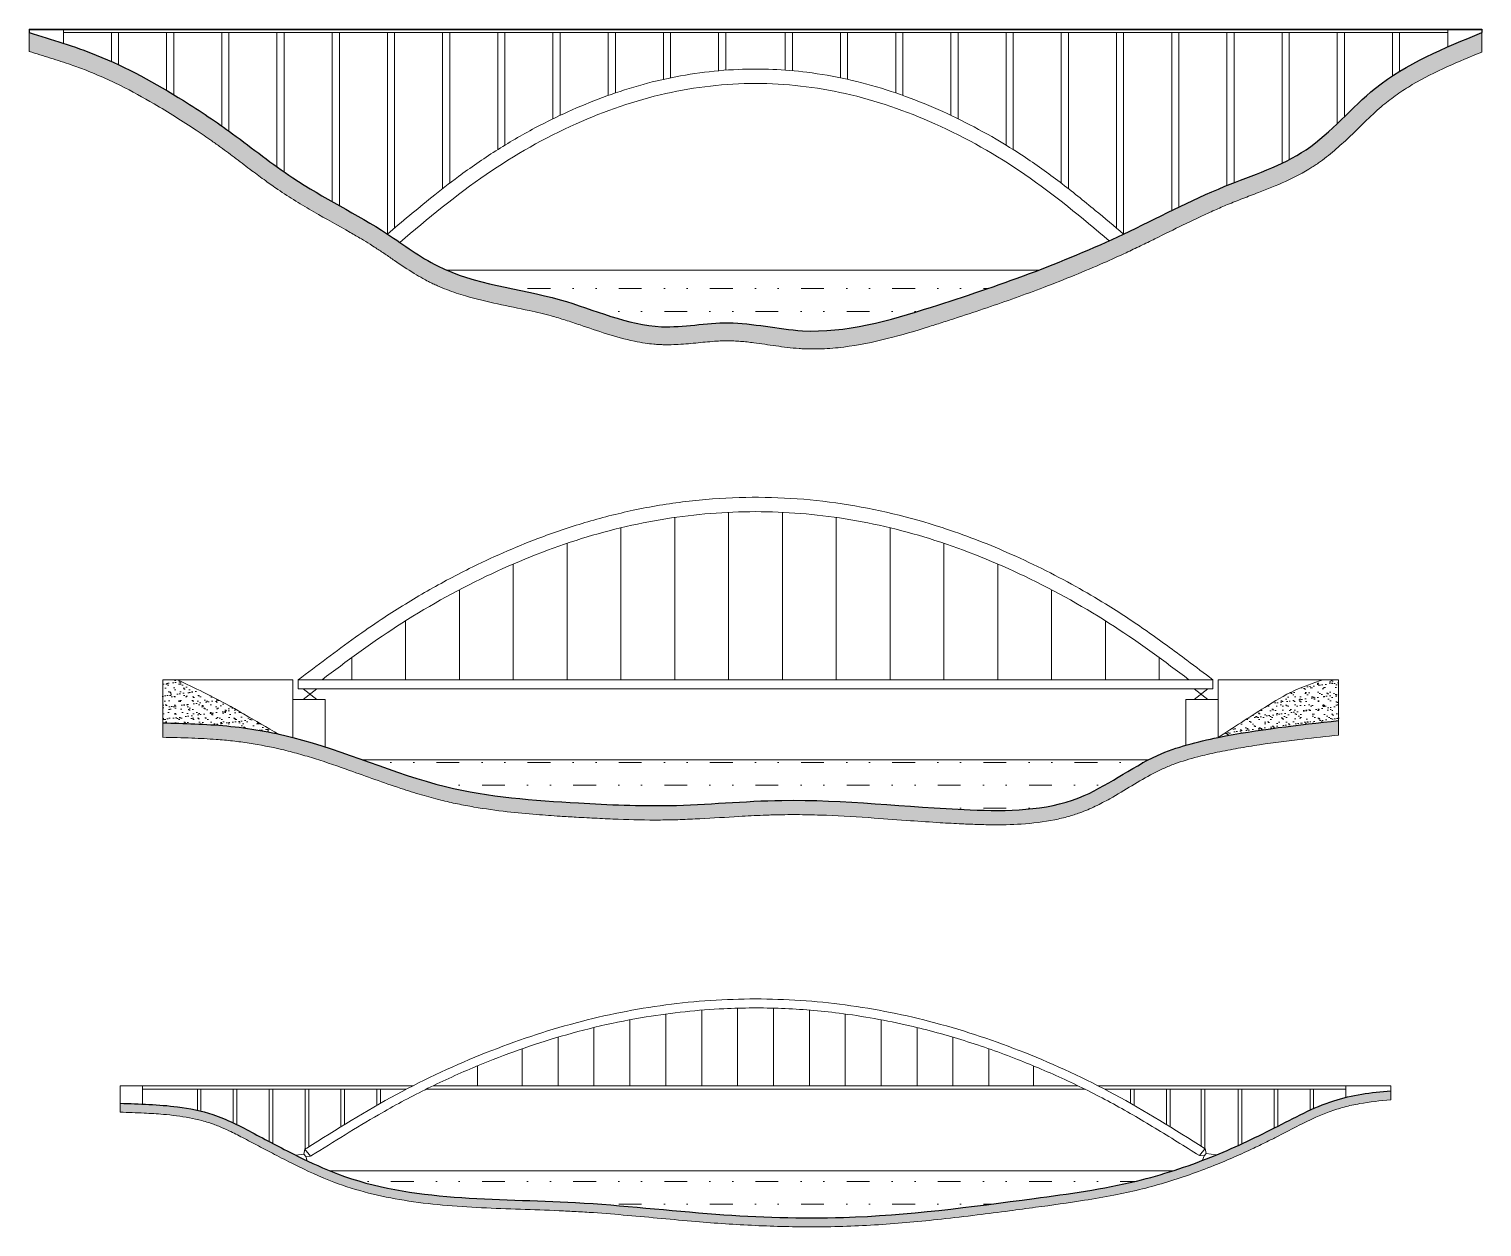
# Model space of a CAD drawing. Header units: millimetres. Extents: x 2639 to 6478, y 2330 to 4029.
# Drawn here: x 5669 to 6478, y 3362 to 4029 of the extents above; entities that cross this region are included whole.
import ezdxf

# ---------------------------------------------------------------- set-up
doc = ezdxf.new("R2010")
doc.units = ezdxf.units.MM
for name, color, linetype, lineweight in [('cienka', 70, 'Continuous', 9), ('gruba', 10, 'Continuous', 25), ('srednia', 210, 'Continuous', 15)]:
    doc.layers.add(name, color=color, linetype=linetype, lineweight=lineweight)
doc.layers.add('kreskowanie', color=50, linetype='Continuous', lineweight=5, transparency=0.5)
doc.layers.add('pomocnicze', color=140, linetype='Continuous', lineweight=5, plot=False)
pattern_1 = [(37.5, (6073.348, 3760.0256), (-0.160003, 4.894132), [0, -3.8608, 0, -4.318, 0, -4.1275]), (7.5, (6073.348, 3760.0256), (4.49523, 7.16825), [0, -2.0828, 0, -3.4798, 0, -1.3335]), (327.5, (6070.2237, 3760.0256), (7.909924, 0.01437), [0, -1.27, 0, -4.572, 0, -5.969]), (317.5, (6070.224, 3760.0256), (7.63556, 2.22929), [0, -0.635, 0, -2.9972, 0, -3.429])]

msp = doc.modelspace()

# ---------------------------------------------------------------- hatches: boundary and pattern name
at = {"layer": 'kreskowanie'}
h = msp.add_hatch(dxfattribs=at)
h.set_pattern_fill('EARTH', color=256, angle=45)
h.set_pattern_definition([(45, (6073.348, 3562.872), (0, 8.980256), [6.35, -6.35]), (45, (6071.664, 3564.5556), (0, 8.980256), [6.35, -6.35]), (45, (6069.9803, 3566.2394), (0, 8.980256), [6.35, -6.35]), (135, (6069.9803, 3567.362), (-8.980256, 0), [6.35, -6.35]), (135, (6071.664, 3569.046), (-8.980256, 0), [6.35, -6.35]), (135, (6073.348, 3570.7296), (-8.980256, 0), [6.35, -6.35])])
edge = h.paths.add_edge_path()
edge.add_spline(control_points=[(5668.54, 4016.36), (5672.59, 4015.14), (5676.6, 4013.92), (5684.42, 4011.46), (5688.21, 4010.21), (5694.78, 4007.92), (5697.57, 4006.89), (5701.95, 4005.19), (5703.57, 4004.53), (5706.78, 4003.19), (5708.39, 4002.5), (5713.18, 4000.36), (5716.36, 3998.86), (5725.83, 3994.15), (5732.06, 3990.74), (5742.2, 3984.82), (5746.15, 3982.42), (5753.98, 3977.52), (5757.86, 3975.02), (5764.61, 3970.51), (5767.5, 3968.53), (5772.02, 3965.35), (5773.67, 3964.17), (5776.75, 3961.94), (5778.19, 3960.88), (5781.07, 3958.73), (5782.51, 3957.65), (5786.86, 3954.37), (5789.78, 3952.15), (5795.27, 3948.02), (5797.84, 3946.11), (5802.67, 3942.61), (5804.92, 3941.02), (5808.84, 3938.34), (5810.5, 3937.24), (5813.82, 3935.09), (5815.49, 3934.04), (5820.5, 3930.95), (5823.85, 3928.98), (5834.04, 3923.11), (5840.85, 3919.36), (5849.58, 3914.33), (5851.66, 3913.12), (5855.33, 3910.92), (5856.94, 3909.93), (5859.62, 3908.26), (5860.69, 3907.59), (5862.61, 3906.35), (5863.46, 3905.79), (5865.17, 3904.65), (5866.03, 3904.07), (5868.63, 3902.32), (5870.38, 3901.12), (5875.71, 3897.48), (5879.37, 3895.01), (5884.78, 3891.71), (5886.36, 3890.78), (5888.99, 3889.32), (5890.02, 3888.78), (5891.9, 3887.81), (5892.75, 3887.39), (5894.46, 3886.58), (5895.32, 3886.19), (5897.89, 3885.04), (5899.62, 3884.34), (5904.82, 3882.34), (5908.31, 3881.18), (5917.77, 3878.4), (5923.75, 3877), (5935.58, 3874.43), (5941.44, 3873.27), (5949.39, 3871.53), (5951.6, 3871.02), (5955.73, 3870.03), (5957.64, 3869.54), (5960.87, 3868.67), (5962.18, 3868.3), (5964.82, 3867.51), (5966.15, 3867.1), (5970.15, 3865.83), (5972.84, 3864.93), (5980.38, 3862.37), (5985.29, 3860.65), (5995.36, 3857.49), (6000.53, 3856.03), (6007.84, 3854.53), (6009.83, 3854.17), (6013.43, 3853.65), (6015.02, 3853.46), (6017.67, 3853.23), (6018.71, 3853.15), (6020.65, 3853.05), (6021.56, 3853.02), (6023.35, 3852.98), (6024.24, 3852.98), (6026.88, 3853.01), (6028.63, 3853.07), (6034.13, 3853.38), (6037.81, 3853.73), (6044.92, 3854.43), (6048.36, 3854.77), (6052.97, 3855.06), (6054.26, 3855.12), (6056.28, 3855.18), (6057.02, 3855.19), (6058.35, 3855.19), (6058.94, 3855.18), (6060.13, 3855.15), (6060.73, 3855.13), (6062.53, 3855.05), (6063.74, 3854.97), (6067.42, 3854.67), (6069.92, 3854.39), (6076.42, 3853.54), (6080.49, 3852.91), (6088.88, 3851.74), (6093.2, 3851.2), (6098.71, 3850.82), (6099.76, 3850.77), (6101.85, 3850.68), (6102.89, 3850.65), (6106.02, 3850.61), (6108.1, 3850.63), (6114.32, 3850.85), (6118.43, 3851.2), (6130.75, 3852.72), (6138.85, 3854.38), (6154.77, 3858.38), (6162.59, 3860.71), (6172.97, 3863.96), (6175.66, 3864.81), (6181.03, 3866.53), (6183.71, 3867.39), (6191.74, 3870.01), (6197.07, 3871.78), (6212.98, 3877.2), (6223.5, 3880.96), (6239.72, 3887.13), (6245.49, 3889.4), (6256.61, 3893.94), (6261.98, 3896.21), (6271.5, 3900.39), (6275.68, 3902.28), (6282.54, 3905.48), (6285.24, 3906.77), (6290.61, 3909.35), (6293.27, 3910.66), (6301.23, 3914.58), (6306.5, 3917.2), (6314.91, 3921.3), (6318.07, 3922.81), (6323.91, 3925.55), (6326.6, 3926.77), (6331.66, 3929.01), (6334.04, 3930.04), (6337.81, 3931.6), (6339.21, 3932.17), (6342.03, 3933.29), (6343.46, 3933.84), (6347.78, 3935.51), (6350.71, 3936.62), (6358.62, 3939.66), (6363.65, 3941.66), (6373.66, 3946.22), (6378.64, 3948.77), (6384.26, 3952.33), (6385.06, 3952.86), (6386.65, 3953.93), (6387.44, 3954.48), (6389.75, 3956.15), (6391.25, 3957.29), (6395.63, 3960.81), (6398.4, 3963.25), (6403.73, 3968.18), (6406.29, 3970.66), (6412.2, 3976.41), (6415.49, 3979.63), (6420.19, 3983.91), (6421.6, 3985.16), (6424.29, 3987.43), (6425.57, 3988.46), (6428.19, 3990.47), (6429.53, 3991.45), (6433.61, 3994.31), (6436.43, 3996.12), (6445.54, 4001.5), (6452.13, 4004.79), (6465.2, 4010.7), (6471.63, 4013.35), (6478.16, 4016.01)], knot_values=[2.998633, 2.998633, 2.998633, 2.998633, 15.704148, 15.704148, 28.003514, 28.003514, 37.284282, 37.284282, 42.762884, 42.762884, 48.241487, 48.241487, 59.198692, 59.198692, 81.113102, 81.113102, 95.233365, 95.233365, 109.353629, 109.353629, 120.123367, 120.123367, 126.343381, 126.343381, 131.821125, 131.821125, 137.29887, 137.29887, 148.25436, 148.25436, 157.677124, 157.677124, 165.688251, 165.688251, 171.394655, 171.394655, 177.101059, 177.101059, 188.513866, 188.513866, 211.846504, 211.846504, 219.203161, 219.203161, 225.028489, 225.028489, 228.965988, 228.965988, 232.137747, 232.137747, 235.309506, 235.309506, 241.653025, 241.653025, 254.362261, 254.362261, 259.491855, 259.491855, 262.684399, 262.684399, 265.278594, 265.278594, 267.872789, 267.872789, 273.06118, 273.06118, 283.437962, 283.437962, 301.126862, 301.126862, 318.815762, 318.815762, 325.700484, 325.700484, 331.808126, 331.808126, 336.080599, 336.080599, 340.353072, 340.353072, 348.898018, 348.898018, 364.036813, 364.036813, 379.175608, 379.175608, 384.744862, 384.744862, 389.109453, 389.109453, 391.909846, 391.909846, 394.317183, 394.317183, 396.724521, 396.724521, 401.539196, 401.539196, 412.153179, 412.153179, 422.767162, 422.767162, 426.963609, 426.963609, 429.469134, 429.469134, 431.473598, 431.473598, 433.478061, 433.478061, 437.486988, 437.486988, 445.504841, 445.504841, 457.890395, 457.890395, 470.275949, 470.275949, 473.171071, 473.171071, 476.066194, 476.066194, 481.856439, 481.856439, 493.43693, 493.43693, 516.860152, 516.860152, 540.283375, 540.283375, 548.565133, 548.565133, 556.84689, 556.84689, 573.410406, 573.410406, 606.537438, 606.537438, 624.971052, 624.971052, 642.282496, 642.282496, 655.891535, 655.891535, 664.754191, 664.754191, 673.616847, 673.616847, 691.342159, 691.342159, 701.99436, 701.99436, 711.026703, 711.026703, 718.969547, 718.969547, 723.609653, 723.609653, 728.249759, 728.249759, 737.529971, 737.529971, 753.070475, 753.070475, 768.610979, 768.610979, 771.208166, 771.208166, 773.805352, 773.805352, 778.999724, 778.999724, 789.388469, 789.388469, 799.777214, 799.777214, 813.795279, 813.795279, 819.804417, 819.804417, 825.246976, 825.246976, 830.689534, 830.689534, 841.57465, 841.57465, 864.72253, 864.72253, 885.656741, 885.656741, 885.656741, 885.656741], degree=3, periodic=0)
edge.add_line((6478.16, 4016.01), (6478.16, 4026.8))
edge.add_spline(control_points=[(6478.16, 4026.8), (6457.14, 4018.28), (6419.95, 4003.21), (6383.5, 3957.68), (6330.03, 3941.21), (6263.62, 3905.34), (6185.6, 3877.55), (6109.92, 3855.39), (6059.76, 3868.27), (6013.5, 3858.28), (5961.43, 3883.18), (5905.54, 3887.23), (5860.96, 3921.14), (5819.9, 3940.65), (5784.54, 3969.32), (5748.71, 3993.29), (5711.29, 4013.97), (5681.15, 4023.02), (5668.54, 4026.8)], knot_values=[0, 0, 0, 0, 66.964557, 118.531896, 168.175027, 230.558652, 345.12802, 418.257246, 459.721795, 497.00503, 555.496848, 626.383236, 659.481884, 720.797822, 762.391307, 795.416829, 850.238018, 889.656112, 889.656112, 889.656112, 889.656112], degree=3, periodic=0)
edge.add_line((5668.54, 4026.8), (5668.54, 4016.36))
h = msp.add_hatch(dxfattribs=at)
h.set_pattern_fill('MUDST', color=256, scale=2)
h.set_pattern_definition([(0, (6073.348, 3998.516), (25.4, 12.7), [12.7, -12.7, 0, -12.7, 0, -12.7])])
edge = h.paths.add_edge_path()
edge.add_spline(control_points=[(5901.31, 3894.48), (5920.91, 3886.09), (5963.24, 3882.32), (6013.5, 3858.28), (6059.76, 3868.27), (6109.92, 3855.39), (6168.44, 3872.52), (6211.47, 3887.06), (6230.91, 3894.48)], knot_values=[269.075142, 269.075142, 269.075142, 269.075142, 334.159264, 392.651082, 429.934316, 471.398866, 544.528092, 607.125326, 607.125326, 607.125326, 607.125326], degree=3, periodic=0)
edge.add_line((6230.91, 3894.48), (5901.31, 3894.48))
h = msp.add_hatch(dxfattribs=at)
h.set_pattern_fill('AR-SAND', color=256, scale=0.1)
h.set_pattern_definition(pattern_1)
edge = h.paths.add_edge_path()
edge.add_spline(control_points=[(5743.01, 3642.37), (5754.93, 3642.1), (5776.48, 3641.6), (5797.83, 3638.28), (5807.25, 3636.23)], knot_values=[0, 0, 0, 0, 35.727988, 64.603278, 64.603278, 64.603278, 64.603278], degree=3, periodic=0)
edge.add_spline(control_points=[(5807.25, 3636.23), (5800.84, 3639.98), (5791.74, 3645.31), (5773.32, 3655.92), (5760.8, 3661.83), (5751.1, 3666.4)], knot_values=[0, 0, 0, 0, 22.278517, 31.624619, 63.766297, 63.766297, 63.766297, 63.766297], degree=3, periodic=0)
edge.add_line((5751.1, 3666.4), (5743.01, 3666.4))
edge.add_line((5743.01, 3666.4), (5743.01, 3642.37))
h = msp.add_hatch(dxfattribs=at)
h.set_pattern_fill('AR-SAND', color=256, scale=0.1)
h.set_pattern_definition(pattern_1)
edge = h.paths.add_edge_path()
edge.add_spline(control_points=[(6331.13, 3634.26), (6353.4, 3638.73), (6375.86, 3641.2), (6398.31, 3643.68)], knot_values=[0, 0, 0, 0, 67.834357, 67.834357, 67.834357, 67.834357], degree=3, periodic=0)
edge.add_line((6398.31, 3643.68), (6398.31, 3666.4))
edge.add_line((6398.31, 3666.4), (6389.67, 3666.4))
edge.add_spline(control_points=[(6389.67, 3666.4), (6384.29, 3664.59), (6372.86, 3660.75), (6353.75, 3648.95), (6339.78, 3639.88), (6331.13, 3634.26)], knot_values=[0, 0, 0, 0, 16.992945, 36.063726, 67.026946, 67.026946, 67.026946, 67.026946], degree=3, periodic=0)
h = msp.add_hatch(dxfattribs=at)
h.set_pattern_fill('EARTH', color=256, angle=45)
h.set_pattern_definition([(45, (6073.348, 3760.0256), (0, 8.98026), [6.35, -6.35]), (45, (6071.664, 3761.7094), (0, 8.98026), [6.35, -6.35]), (45, (6069.9803, 3763.393), (0, 8.98026), [6.35, -6.35]), (135, (6069.9803, 3764.516), (-8.98026, 0), [6.35, -6.35]), (135, (6071.664, 3766.1995), (-8.98026, 0), [6.35, -6.35]), (135, (6073.348, 3767.8833), (-8.98026, 0), [6.35, -6.35])])
edge = h.paths.add_edge_path()
edge.add_spline(control_points=[(6398.31, 3643.68), (6375.86, 3641.2), (6341.76, 3637.45), (6291.83, 3625.05), (6252.25, 3593.49), (6177.11, 3592.78), (6102.29, 3602.48), (6029.32, 3595.03), (5966.83, 3598), (5894.7, 3603.21), (5832.97, 3632.26), (5779.32, 3641.53), (5754.93, 3642.1), (5743.01, 3642.37)], knot_values=[0, 0, 0, 0, 67.834357, 103.009136, 152.771551, 213.81862, 318.927876, 381.594724, 432.177103, 506.895977, 596.236833, 633.650436, 669.378425, 669.378425, 669.378425, 669.378425], degree=3, periodic=0)
edge.add_line((5743.01, 3642.37), (5743.01, 3634.37))
edge.add_spline(control_points=[(5743.01, 3634.37), (5748.49, 3634.24), (5753.93, 3634.12), (5763.82, 3633.73), (5768.3, 3633.5), (5775.83, 3632.93), (5778.9, 3632.65), (5785.03, 3631.95), (5788.08, 3631.55), (5797.23, 3630.15), (5803.29, 3628.98), (5812.46, 3626.82), (5815.61, 3626), (5821.91, 3624.24), (5825.06, 3623.3), (5834.49, 3620.32), (5840.79, 3618.14), (5856.53, 3612.56), (5866.01, 3609.08), (5879.52, 3604.62), (5883.39, 3603.4), (5890.83, 3601.22), (5894.39, 3600.24), (5901.05, 3598.59), (5904.12, 3597.9), (5910.27, 3596.63), (5913.35, 3596.05), (5922.62, 3594.47), (5928.82, 3593.62), (5940.42, 3592.29), (5945.84, 3591.79), (5955.69, 3590.99), (5960.13, 3590.68), (5967.53, 3590.21), (5970.5, 3590.03), (5977.35, 3589.63), (5981.24, 3589.42), (5989.02, 3589.02), (5992.93, 3588.84), (6004.65, 3588.4), (6012.49, 3588.23), (6024.05, 3588.31), (6027.74, 3588.39), (6035.09, 3588.63), (6038.75, 3588.8), (6049.7, 3589.36), (6056.95, 3589.83), (6068.66, 3590.51), (6073.16, 3590.75), (6080.54, 3591.05), (6083.43, 3591.14), (6088.52, 3591.25), (6090.72, 3591.28), (6095.14, 3591.3), (6097.34, 3591.28), (6103.97, 3591.2), (6108.39, 3591.07), (6121.68, 3590.55), (6130.59, 3589.99), (6146.27, 3588.89), (6153.01, 3588.38), (6165.25, 3587.5), (6170.73, 3587.12), (6180.27, 3586.54), (6184.31, 3586.32), (6191.08, 3586.01), (6193.79, 3585.9), (6199.26, 3585.72), (6202.01, 3585.66), (6210.3, 3585.57), (6215.87, 3585.67), (6227.7, 3586.43), (6233.96, 3587.18), (6242.69, 3588.96), (6245.22, 3589.57), (6249.87, 3590.89), (6251.99, 3591.56), (6255.55, 3592.85), (6257.02, 3593.42), (6259.89, 3594.63), (6261.3, 3595.27), (6265.48, 3597.26), (6268.17, 3598.68), (6275.05, 3602.51), (6279.13, 3604.99), (6287.13, 3609.79), (6291.05, 3612.1), (6296.93, 3615.19), (6298.9, 3616.17), (6302.86, 3617.94), (6304.89, 3618.76), (6311.07, 3621.05), (6315.36, 3622.35), (6323.3, 3624.41), (6326.92, 3625.23), (6332.54, 3626.39), (6334.51, 3626.78), (6338.45, 3627.53), (6340.42, 3627.89), (6346.35, 3628.94), (6350.31, 3629.58), (6362.24, 3631.38), (6370.24, 3632.41), (6384.93, 3634.15), (6391.61, 3634.89), (6398.31, 3635.63)], knot_values=[0.185876, 0.185876, 0.185876, 0.185876, 16.609733, 16.609733, 30.348615, 30.348615, 39.906197, 39.906197, 49.463778, 49.463778, 68.578941, 68.578941, 78.683962, 78.683962, 88.788984, 88.788984, 108.999028, 108.999028, 139.047683, 139.047683, 150.973674, 150.973674, 161.753856, 161.753856, 170.909597, 170.909597, 180.065339, 180.065339, 198.376822, 198.376822, 214.353988, 214.353988, 227.510739, 227.510739, 236.347545, 236.347545, 247.94891, 247.94891, 259.550274, 259.550274, 282.753002, 282.753002, 293.59166, 293.59166, 304.430319, 304.430319, 326.107637, 326.107637, 339.771721, 339.771721, 348.641623, 348.641623, 355.442391, 355.442391, 362.243159, 362.243159, 375.844694, 375.844694, 403.047766, 403.047766, 423.355941, 423.355941, 439.616755, 439.616755, 451.465584, 451.465584, 459.346557, 459.346557, 467.227529, 467.227529, 482.989475, 482.989475, 500.703588, 500.703588, 508.008956, 508.008956, 514.196005, 514.196005, 518.531239, 518.531239, 522.866472, 522.866472, 531.536939, 531.536939, 545.512441, 545.512441, 559.487943, 559.487943, 566.584351, 566.584351, 573.680759, 573.680759, 587.873574, 587.873574, 599.332504, 599.332504, 605.446964, 605.446964, 611.561425, 611.561425, 623.790345, 623.790345, 648.248185, 648.248185, 668.497539, 668.497539, 668.497539, 668.497539], degree=3, periodic=0)
edge.add_line((6398.31, 3635.63), (6398.31, 3643.68))
h = msp.add_hatch(dxfattribs=at)
h.set_pattern_fill('MUDST', color=256, scale=2)
h.set_pattern_definition([(0, (6073.348, 3760.026), (25.4, 12.7), [12.7, -12.7, 0, -12.7, 0, -12.7])])
edge = h.paths.add_edge_path()
edge.add_spline(control_points=[(5854.59, 3621.73), (5869.82, 3616.29), (5908.45, 3602.22), (5966.83, 3598), (6029.32, 3595.03), (6102.29, 3602.48), (6177.11, 3592.78), (6250.23, 3593.47), (6279.13, 3615), (6292.19, 3621.73)], knot_values=[114.076949, 114.076949, 114.076949, 114.076949, 162.482448, 237.201321, 287.783701, 350.450548, 455.559804, 516.606873, 560.569972, 560.569972, 560.569972, 560.569972], degree=3, periodic=0)
edge.add_line((6292.19, 3621.73), (5854.59, 3621.73))
h = msp.add_hatch(dxfattribs=at)
h.set_pattern_fill('EARTH', color=256, angle=45)
h.set_pattern_definition([(45, (6073.348, 3488.614), (0, 8.98026), [6.35, -6.35]), (45, (6071.664, 3490.298), (0, 8.98026), [6.35, -6.35]), (45, (6069.9803, 3491.9816), (0, 8.98026), [6.35, -6.35]), (135, (6069.9803, 3493.104), (-8.98026, 0), [6.35, -6.35]), (135, (6071.664, 3494.788), (-8.98026, 0), [6.35, -6.35]), (135, (6073.348, 3496.472), (-8.98026, 0), [6.35, -6.35])])
edge = h.paths.add_edge_path()
edge.add_spline(control_points=[(5719.22, 3425.53), (5723.71, 3425.4), (5728.18, 3425.26), (5736.23, 3424.88), (5739.82, 3424.66), (5745.82, 3424.13), (5748.25, 3423.88), (5755.51, 3422.94), (5760.27, 3422.09), (5766.09, 3420.55), (5767.32, 3420.19), (5769.5, 3419.49), (5770.46, 3419.16), (5772.36, 3418.47), (5773.31, 3418.1), (5776.17, 3416.94), (5778.06, 3416.09), (5782.45, 3414.01), (5784.95, 3412.74), (5788.94, 3410.65), (5790.41, 3409.87), (5793.37, 3408.3), (5794.85, 3407.52), (5799.29, 3405.17), (5802.25, 3403.61), (5808.8, 3400.22), (5812.4, 3398.38), (5823.3, 3392.99), (5830.76, 3389.52), (5844.8, 3384.2), (5851.25, 3382.2), (5864.28, 3378.88), (5870.86, 3377.55), (5891.74, 3374.18), (5906.19, 3373.04), (5935.12, 3371.61), (5949.6, 3371.3), (5967.08, 3370.54), (5970.27, 3370.38), (5976.64, 3370.02), (5979.81, 3369.82), (5989.34, 3369.16), (5995.67, 3368.64), (6014.66, 3366.98), (6027.3, 3365.74), (6045.52, 3364.2), (6051.03, 3363.77), (6062.09, 3363.02), (6067.62, 3362.7), (6084.26, 3361.93), (6095.38, 3361.65), (6112.41, 3361.71), (6118.3, 3361.82), (6130.09, 3362.23), (6135.97, 3362.53), (6153.59, 3363.67), (6165.29, 3364.74), (6183.61, 3366.73), (6190.23, 3367.51), (6202.86, 3369.07), (6208.86, 3369.84), (6219.73, 3371.27), (6224.59, 3371.93), (6238.53, 3373.79), (6247.65, 3375.02), (6262.19, 3377.33), (6267.63, 3378.27), (6277.79, 3380.26), (6282.53, 3381.29), (6291.96, 3383.59), (6296.65, 3384.86), (6310.62, 3389.01), (6319.79, 3392.22), (6332.62, 3397.34), (6336.43, 3398.94), (6343.83, 3402.2), (6347.43, 3403.84), (6353.77, 3406.85), (6356.53, 3408.19), (6361.16, 3410.5), (6363.04, 3411.45), (6368.78, 3414.38), (6372.58, 3416.37), (6379.47, 3419.84), (6382.55, 3421.33), (6388.11, 3423.82), (6390.58, 3424.84), (6394.45, 3426.28), (6395.83, 3426.75), (6398.6, 3427.63), (6400, 3428.04), (6404.24, 3429.17), (6407.11, 3429.79), (6415.65, 3431.32), (6421.43, 3431.95), (6427.33, 3432.38)], knot_values=[0, 0, 0, 0, 13.491081, 13.491081, 24.486265, 24.486265, 32.011603, 32.011603, 47.062279, 47.062279, 51.167379, 51.167379, 54.4164, 54.4164, 57.665421, 57.665421, 64.163464, 64.163464, 72.744112, 72.744112, 77.752018, 77.752018, 82.759924, 82.759924, 92.775735, 92.775735, 104.803635, 104.803635, 128.859435, 128.859435, 148.696224, 148.696224, 168.533013, 168.533013, 211.157239, 211.157239, 253.781464, 253.781464, 263.340619, 263.340619, 272.899773, 272.899773, 292.018082, 292.018082, 330.254701, 330.254701, 346.788822, 346.788822, 363.322944, 363.322944, 396.391188, 396.391188, 413.919889, 413.919889, 431.44859, 431.44859, 466.505991, 466.505991, 486.429058, 486.429058, 504.522886, 504.522886, 519.207783, 519.207783, 546.631969, 546.631969, 562.996642, 562.996642, 577.30593, 577.30593, 591.615218, 591.615218, 620.233794, 620.233794, 632.4778, 632.4778, 644.214153, 644.214153, 653.307905, 653.307905, 659.543599, 659.543599, 672.354969, 672.354969, 682.815502, 682.815502, 691.226968, 691.226968, 695.890572, 695.890572, 700.554176, 700.554176, 709.881384, 709.881384, 727.798692, 727.798692, 727.798692, 727.798692], degree=3, periodic=0)
edge.add_line((6427.33, 3432.38), (6427.33, 3437.4))
edge.add_spline(control_points=[(6427.33, 3437.4), (6416.44, 3436.61), (6393.77, 3433.56), (6361.84, 3415.99), (6326.11, 3399.21), (6281.34, 3384.6), (6212.45, 3375.31), (6134.41, 3364.98), (6048.63, 3367.94), (5955.44, 3378.98), (5873.58, 3375.17), (5817.29, 3401.29), (5794.65, 3413.28), (5772.96, 3424.79), (5747.36, 3429.7), (5730.02, 3430.21), (5719.36, 3430.53)], knot_values=[0, 0, 0, 0, 32.440116, 68.717653, 107.674851, 151.208037, 209.192241, 315.825046, 386.980264, 465.584429, 599.029573, 623.124571, 650.678042, 676.15294, 696.177162, 728.163169, 728.163169, 728.163169, 728.163169], degree=3, periodic=0)
edge.add_line((5719.27, 3430.53), (5719.22, 3425.53))
h = msp.add_hatch(dxfattribs=at)
h.set_pattern_fill('MUDST', color=256, scale=2)
h.set_pattern_definition([(0, (6073.348, 3488.614), (25.4, 12.7), [12.7, -12.7, 0, -12.7, 0, -12.7])])
edge = h.paths.add_edge_path()
edge.add_spline(control_points=[(5836, 3392.94), (5837.49, 3392.33), (5880.26, 3375.48), (5955.44, 3378.98), (6048.63, 3367.94), (6134.41, 3364.98), (6212.45, 3375.31), (6273.92, 3383.6), (6299.34, 3390.79), (6306.05, 3392.94)], knot_values=[124.308952, 124.308952, 124.308952, 124.308952, 129.133597, 262.578741, 341.182906, 412.338124, 518.970929, 576.955132, 598.064464, 598.064464, 598.064464, 598.064464], degree=3, periodic=0)
edge.add_line((6306.05, 3392.94), (5836, 3392.94))

# ---------------------------------------------------------------- linework, layer by layer
for p, q in [((5668.54, 4028.8), (5668.54, 4026.8)), ((6478.16, 4028.8), (6478.16, 4026.8))]:
    msp.add_line(p, q)
at = {"layer": 'cienka'}
for p, q in [((5901.31, 3894.48), (6230.91, 3894.48)), ((5854.59, 3621.73), (6292.19, 3621.73)), ((6306.05, 3392.94), (5836, 3392.94))]:
    msp.add_line(p, q, dxfattribs=at)
at = {"layer": 'gruba'}
for points in [[(5668.54, 4026.8), (5705.94, 4014.35), (5754.53, 3988.97), (5781.93, 3970.53), (5815.48, 3945.94), (5868.2, 3914.64), (5896.13, 3896.88), (5964.47, 3878.04), (6021, 3863.05), (6058.23, 3865.19), (6099.46, 3860.8), (6171.4, 3873.95), (6278.5, 3914.64), (6334.93, 3941.22), (6380.19, 3961.63), (6418.79, 3995.82), (6478.16, 4026.8)], [(5743.01, 3642.37), (5778.7, 3640.68), (5815.56, 3634.26), (5900.62, 3606.94), (5974.78, 3597.8), (6025.34, 3596.35), (6087.94, 3599.24), (6192.92, 3593.95), (6253.59, 3600.68), (6297.41, 3624.26), (6331.13, 3634.26), (6398.31, 3643.68)]]:
    msp.add_spline(points, degree=3, dxfattribs=at)
msp.add_open_spline([(5719.36, 3430.53), (5730.02, 3430.21), (5747.36, 3429.7), (5772.96, 3424.79), (5794.65, 3413.28), (5817.29, 3401.29), (5873.58, 3375.17), (5955.44, 3378.98), (6048.63, 3367.94), (6134.41, 3364.98), (6212.45, 3375.31), (6281.34, 3384.6), (6326.11, 3399.21), (6361.84, 3415.99), (6393.77, 3433.56), (6416.44, 3436.61), (6427.33, 3437.4)], degree=3, knots=[0, 0, 0, 0, 31.986007, 52.010229, 77.485128, 105.038599, 129.133597, 262.578741, 341.182906, 412.338124, 518.970929, 576.955132, 620.488318, 659.445517, 695.723053, 728.163169, 728.163169, 728.163169, 728.163169], dxfattribs=at)
at = {"layer": 'pomocnicze'}
for p, q in [((5668.54, 4026.8), (5668.54, 4016.36)), ((6478.16, 4026.8), (6478.16, 4016.01)), ((5743.01, 3634.37), (5743.01, 3666.4)), ((6398.31, 3666.4), (6398.31, 3635.63)), ((5719.36, 3440.31), (5719.22, 3425.53)), ((6427.33, 3440.31), (6427.33, 3432.38))]:
    msp.add_line(p, q, dxfattribs=at)
for points, knots in [([(5668.54, 4016.36), (5672.59, 4015.14), (5676.6, 4013.92), (5684.42, 4011.46), (5688.21, 4010.21), (5694.78, 4007.92), (5697.57, 4006.89), (5701.95, 4005.19), (5703.57, 4004.53), (5706.78, 4003.19), (5708.39, 4002.5), (5713.18, 4000.36), (5716.36, 3998.86), (5725.83, 3994.15), (5732.06, 3990.74), (5742.2, 3984.82), (5746.15, 3982.42), (5753.98, 3977.52), (5757.86, 3975.02), (5764.61, 3970.51), (5767.5, 3968.53), (5772.02, 3965.35), (5773.67, 3964.17), (5776.75, 3961.94), (5778.19, 3960.88), (5781.07, 3958.73), (5782.51, 3957.65), (5786.86, 3954.37), (5789.78, 3952.15), (5795.27, 3948.02), (5797.84, 3946.11), (5802.67, 3942.61), (5804.92, 3941.02), (5808.84, 3938.34), (5810.5, 3937.24), (5813.82, 3935.09), (5815.49, 3934.04), (5820.5, 3930.95), (5823.85, 3928.98), (5834.04, 3923.11), (5840.85, 3919.36), (5849.58, 3914.33), (5851.66, 3913.12), (5855.33, 3910.92), (5856.94, 3909.93), (5859.62, 3908.26), (5860.69, 3907.59), (5862.61, 3906.35), (5863.46, 3905.79), (5865.17, 3904.65), (5866.03, 3904.07), (5868.63, 3902.32), (5870.38, 3901.12), (5875.71, 3897.48), (5879.37, 3895.01), (5884.78, 3891.71), (5886.36, 3890.78), (5888.99, 3889.32), (5890.02, 3888.78), (5891.9, 3887.81), (5892.75, 3887.39), (5894.46, 3886.58), (5895.32, 3886.19), (5897.89, 3885.04), (5899.62, 3884.34), (5904.82, 3882.34), (5908.31, 3881.18), (5917.77, 3878.4), (5923.75, 3877), (5935.58, 3874.43), (5941.44, 3873.27), (5949.39, 3871.53), (5951.6, 3871.02), (5955.73, 3870.03), (5957.64, 3869.54), (5960.87, 3868.67), (5962.18, 3868.3), (5964.82, 3867.51), (5966.15, 3867.1), (5970.15, 3865.83), (5972.84, 3864.93), (5980.38, 3862.37), (5985.29, 3860.65), (5995.36, 3857.49), (6000.53, 3856.03), (6007.84, 3854.53), (6009.83, 3854.17), (6013.43, 3853.65), (6015.02, 3853.46), (6017.67, 3853.23), (6018.71, 3853.15), (6020.65, 3853.05), (6021.56, 3853.02), (6023.35, 3852.98), (6024.24, 3852.98), (6026.88, 3853.01), (6028.63, 3853.07), (6034.13, 3853.38), (6037.81, 3853.73), (6044.92, 3854.43), (6048.36, 3854.77), (6052.97, 3855.06), (6054.26, 3855.12), (6056.28, 3855.18), (6057.02, 3855.19), (6058.35, 3855.19), (6058.94, 3855.18), (6060.13, 3855.15), (6060.73, 3855.13), (6062.53, 3855.05), (6063.74, 3854.97), (6067.42, 3854.67), (6069.92, 3854.39), (6076.42, 3853.54), (6080.49, 3852.91), (6088.88, 3851.74), (6093.2, 3851.2), (6098.71, 3850.82), (6099.76, 3850.77), (6101.85, 3850.68), (6102.89, 3850.65), (6106.02, 3850.61), (6108.1, 3850.63), (6114.32, 3850.85), (6118.43, 3851.2), (6130.75, 3852.72), (6138.85, 3854.38), (6154.77, 3858.38), (6162.59, 3860.71), (6172.97, 3863.96), (6175.66, 3864.81), (6181.03, 3866.53), (6183.71, 3867.39), (6191.74, 3870.01), (6197.07, 3871.78), (6212.98, 3877.2), (6223.5, 3880.96), (6239.72, 3887.13), (6245.49, 3889.4), (6256.61, 3893.94), (6261.98, 3896.21), (6271.5, 3900.39), (6275.68, 3902.28), (6282.54, 3905.48), (6285.24, 3906.77), (6290.61, 3909.35), (6293.27, 3910.66), (6301.23, 3914.58), (6306.5, 3917.2), (6314.91, 3921.3), (6318.07, 3922.81), (6323.91, 3925.55), (6326.6, 3926.77), (6331.66, 3929.01), (6334.04, 3930.04), (6337.81, 3931.6), (6339.21, 3932.17), (6342.03, 3933.29), (6343.46, 3933.84), (6347.78, 3935.51), (6350.71, 3936.62), (6358.62, 3939.66), (6363.65, 3941.66), (6373.66, 3946.22), (6378.64, 3948.77), (6384.26, 3952.33), (6385.06, 3952.86), (6386.65, 3953.93), (6387.44, 3954.48), (6389.75, 3956.15), (6391.25, 3957.29), (6395.63, 3960.81), (6398.4, 3963.25), (6403.73, 3968.18), (6406.29, 3970.66), (6412.2, 3976.41), (6415.49, 3979.63), (6420.19, 3983.91), (6421.6, 3985.16), (6424.29, 3987.43), (6425.57, 3988.46), (6428.19, 3990.47), (6429.53, 3991.45), (6433.61, 3994.31), (6436.43, 3996.12), (6445.54, 4001.5), (6452.13, 4004.79), (6465.2, 4010.7), (6471.63, 4013.35), (6478.16, 4016.01)], [2.998633, 2.998633, 2.998633, 2.998633, 15.704148, 15.704148, 28.003514, 28.003514, 37.284282, 37.284282, 42.762884, 42.762884, 48.241487, 48.241487, 59.198692, 59.198692, 81.113102, 81.113102, 95.233365, 95.233365, 109.353629, 109.353629, 120.123367, 120.123367, 126.343381, 126.343381, 131.821125, 131.821125, 137.29887, 137.29887, 148.25436, 148.25436, 157.677124, 157.677124, 165.688251, 165.688251, 171.394655, 171.394655, 177.101059, 177.101059, 188.513866, 188.513866, 211.846504, 211.846504, 219.203161, 219.203161, 225.028489, 225.028489, 228.965988, 228.965988, 232.137747, 232.137747, 235.309506, 235.309506, 241.653025, 241.653025, 254.362261, 254.362261, 259.491855, 259.491855, 262.684399, 262.684399, 265.278594, 265.278594, 267.872789, 267.872789, 273.06118, 273.06118, 283.437962, 283.437962, 301.126862, 301.126862, 318.815762, 318.815762, 325.700484, 325.700484, 331.808126, 331.808126, 336.080599, 336.080599, 340.353072, 340.353072, 348.898018, 348.898018, 364.036813, 364.036813, 379.175608, 379.175608, 384.744862, 384.744862, 389.109453, 389.109453, 391.909846, 391.909846, 394.317183, 394.317183, 396.724521, 396.724521, 401.539196, 401.539196, 412.153179, 412.153179, 422.767162, 422.767162, 426.963609, 426.963609, 429.469134, 429.469134, 431.473598, 431.473598, 433.478061, 433.478061, 437.486988, 437.486988, 445.504841, 445.504841, 457.890395, 457.890395, 470.275949, 470.275949, 473.171071, 473.171071, 476.066194, 476.066194, 481.856439, 481.856439, 493.43693, 493.43693, 516.860152, 516.860152, 540.283375, 540.283375, 548.565133, 548.565133, 556.84689, 556.84689, 573.410406, 573.410406, 606.537438, 606.537438, 624.971052, 624.971052, 642.282496, 642.282496, 655.891535, 655.891535, 664.754191, 664.754191, 673.616847, 673.616847, 691.342159, 691.342159, 701.99436, 701.99436, 711.026703, 711.026703, 718.969547, 718.969547, 723.609653, 723.609653, 728.249759, 728.249759, 737.529971, 737.529971, 753.070475, 753.070475, 768.610979, 768.610979, 771.208166, 771.208166, 773.805352, 773.805352, 778.999724, 778.999724, 789.388469, 789.388469, 799.777214, 799.777214, 813.795279, 813.795279, 819.804417, 819.804417, 825.246976, 825.246976, 830.689534, 830.689534, 841.57465, 841.57465, 864.72253, 864.72253, 885.656741, 885.656741, 885.656741, 885.656741]), ([(5742.83, 3634.38), (5748.37, 3634.25), (5753.87, 3634.12), (5763.82, 3633.73), (5768.3, 3633.5), (5775.83, 3632.93), (5778.9, 3632.65), (5785.03, 3631.95), (5788.08, 3631.55), (5797.23, 3630.15), (5803.29, 3628.98), (5812.46, 3626.82), (5815.61, 3626), (5821.91, 3624.24), (5825.06, 3623.3), (5834.49, 3620.32), (5840.79, 3618.14), (5856.53, 3612.56), (5866.01, 3609.08), (5879.52, 3604.62), (5883.39, 3603.4), (5890.83, 3601.22), (5894.39, 3600.24), (5901.05, 3598.59), (5904.12, 3597.9), (5910.27, 3596.63), (5913.35, 3596.05), (5922.62, 3594.47), (5928.82, 3593.62), (5940.42, 3592.29), (5945.84, 3591.79), (5955.69, 3590.99), (5960.13, 3590.68), (5967.53, 3590.21), (5970.5, 3590.03), (5977.35, 3589.63), (5981.24, 3589.42), (5989.02, 3589.02), (5992.93, 3588.84), (6004.65, 3588.4), (6012.49, 3588.23), (6024.05, 3588.31), (6027.74, 3588.39), (6035.09, 3588.63), (6038.75, 3588.8), (6049.7, 3589.36), (6056.95, 3589.83), (6068.66, 3590.51), (6073.16, 3590.75), (6080.54, 3591.05), (6083.43, 3591.14), (6088.52, 3591.25), (6090.72, 3591.28), (6095.14, 3591.3), (6097.34, 3591.28), (6103.97, 3591.2), (6108.39, 3591.07), (6121.68, 3590.55), (6130.59, 3589.99), (6146.27, 3588.89), (6153.01, 3588.38), (6165.25, 3587.5), (6170.73, 3587.12), (6180.27, 3586.54), (6184.31, 3586.32), (6191.08, 3586.01), (6193.79, 3585.9), (6199.26, 3585.72), (6202.01, 3585.66), (6210.3, 3585.57), (6215.87, 3585.67), (6227.7, 3586.43), (6233.96, 3587.18), (6242.69, 3588.96), (6245.22, 3589.57), (6249.87, 3590.89), (6251.99, 3591.56), (6255.55, 3592.85), (6257.02, 3593.42), (6259.89, 3594.63), (6261.3, 3595.27), (6265.48, 3597.26), (6268.17, 3598.68), (6275.05, 3602.51), (6279.13, 3604.99), (6287.13, 3609.79), (6291.05, 3612.1), (6296.93, 3615.19), (6298.9, 3616.17), (6302.86, 3617.94), (6304.89, 3618.76), (6311.07, 3621.05), (6315.36, 3622.35), (6323.3, 3624.41), (6326.92, 3625.23), (6332.54, 3626.39), (6334.51, 3626.78), (6338.45, 3627.53), (6340.42, 3627.89), (6346.35, 3628.94), (6350.31, 3629.58), (6362.24, 3631.38), (6370.24, 3632.41), (6384.93, 3634.15), (6391.61, 3634.89), (6398.31, 3635.63)], [0, 0, 0, 0, 16.609733, 16.609733, 30.348615, 30.348615, 39.906197, 39.906197, 49.463778, 49.463778, 68.578941, 68.578941, 78.683962, 78.683962, 88.788984, 88.788984, 108.999028, 108.999028, 139.047683, 139.047683, 150.973674, 150.973674, 161.753856, 161.753856, 170.909597, 170.909597, 180.065339, 180.065339, 198.376822, 198.376822, 214.353988, 214.353988, 227.510739, 227.510739, 236.347545, 236.347545, 247.94891, 247.94891, 259.550274, 259.550274, 282.753002, 282.753002, 293.59166, 293.59166, 304.430319, 304.430319, 326.107637, 326.107637, 339.771721, 339.771721, 348.641623, 348.641623, 355.442391, 355.442391, 362.243159, 362.243159, 375.844694, 375.844694, 403.047766, 403.047766, 423.355941, 423.355941, 439.616755, 439.616755, 451.465584, 451.465584, 459.346557, 459.346557, 467.227529, 467.227529, 482.989475, 482.989475, 500.703588, 500.703588, 508.008956, 508.008956, 514.196005, 514.196005, 518.531239, 518.531239, 522.866472, 522.866472, 531.536939, 531.536939, 545.512441, 545.512441, 559.487943, 559.487943, 566.584351, 566.584351, 573.680759, 573.680759, 587.873574, 587.873574, 599.332504, 599.332504, 605.446964, 605.446964, 611.561425, 611.561425, 623.790345, 623.790345, 648.248185, 648.248185, 668.497539, 668.497539, 668.497539, 668.497539]), ([(5719.22, 3425.53), (5723.71, 3425.4), (5728.18, 3425.26), (5736.23, 3424.88), (5739.82, 3424.66), (5745.82, 3424.13), (5748.25, 3423.88), (5755.51, 3422.94), (5760.27, 3422.09), (5766.09, 3420.55), (5767.32, 3420.19), (5769.5, 3419.49), (5770.46, 3419.16), (5772.36, 3418.47), (5773.31, 3418.1), (5776.17, 3416.94), (5778.06, 3416.09), (5782.45, 3414.01), (5784.95, 3412.74), (5788.94, 3410.65), (5790.41, 3409.87), (5793.37, 3408.3), (5794.85, 3407.52), (5799.29, 3405.17), (5802.25, 3403.61), (5808.8, 3400.22), (5812.4, 3398.38), (5823.3, 3392.99), (5830.76, 3389.52), (5844.8, 3384.2), (5851.25, 3382.2), (5864.28, 3378.88), (5870.86, 3377.55), (5891.74, 3374.18), (5906.19, 3373.04), (5935.12, 3371.61), (5949.6, 3371.3), (5967.08, 3370.54), (5970.27, 3370.38), (5976.64, 3370.02), (5979.81, 3369.82), (5989.34, 3369.16), (5995.67, 3368.64), (6014.66, 3366.98), (6027.3, 3365.74), (6045.52, 3364.2), (6051.03, 3363.77), (6062.09, 3363.02), (6067.62, 3362.7), (6084.26, 3361.93), (6095.38, 3361.65), (6112.41, 3361.71), (6118.3, 3361.82), (6130.09, 3362.23), (6135.97, 3362.53), (6153.59, 3363.67), (6165.29, 3364.74), (6183.61, 3366.73), (6190.23, 3367.51), (6202.86, 3369.07), (6208.86, 3369.84), (6219.73, 3371.27), (6224.59, 3371.93), (6238.53, 3373.79), (6247.65, 3375.02), (6262.19, 3377.33), (6267.63, 3378.27), (6277.79, 3380.26), (6282.53, 3381.29), (6291.96, 3383.59), (6296.65, 3384.86), (6310.62, 3389.01), (6319.79, 3392.22), (6332.62, 3397.34), (6336.43, 3398.94), (6343.83, 3402.2), (6347.43, 3403.84), (6353.77, 3406.85), (6356.53, 3408.19), (6361.16, 3410.5), (6363.04, 3411.45), (6368.78, 3414.38), (6372.58, 3416.37), (6379.47, 3419.84), (6382.55, 3421.33), (6388.11, 3423.82), (6390.58, 3424.84), (6394.45, 3426.28), (6395.83, 3426.75), (6398.6, 3427.63), (6400, 3428.04), (6404.24, 3429.17), (6407.11, 3429.79), (6415.65, 3431.32), (6421.43, 3431.95), (6427.33, 3432.38)], [0, 0, 0, 0, 13.491081, 13.491081, 24.486265, 24.486265, 32.011603, 32.011603, 47.062279, 47.062279, 51.167379, 51.167379, 54.4164, 54.4164, 57.665421, 57.665421, 64.163464, 64.163464, 72.744112, 72.744112, 77.752018, 77.752018, 82.759924, 82.759924, 92.775735, 92.775735, 104.803635, 104.803635, 128.859435, 128.859435, 148.696224, 148.696224, 168.533013, 168.533013, 211.157239, 211.157239, 253.781464, 253.781464, 263.340619, 263.340619, 272.899773, 272.899773, 292.018082, 292.018082, 330.254701, 330.254701, 346.788822, 346.788822, 363.322944, 363.322944, 396.391188, 396.391188, 413.919889, 413.919889, 431.44859, 431.44859, 466.505991, 466.505991, 486.429058, 486.429058, 504.522886, 504.522886, 519.207783, 519.207783, 546.631969, 546.631969, 562.996642, 562.996642, 577.30593, 577.30593, 591.615218, 591.615218, 620.233794, 620.233794, 632.4778, 632.4778, 644.214153, 644.214153, 653.307905, 653.307905, 659.543599, 659.543599, 672.354969, 672.354969, 682.815502, 682.815502, 691.226968, 691.226968, 695.890572, 695.890572, 700.554176, 700.554176, 709.881384, 709.881384, 727.798692, 727.798692, 727.798692, 727.798692])]:
    msp.add_open_spline(points, degree=3, knots=knots, dxfattribs=at)
at = {"layer": 'srednia'}
for p, q in [((5668.54, 4028.8), (6478.16, 4028.8)), ((5668.54, 4028.3), (6478.16, 4028.3)), ((5687.64, 4020.91), (5687.64, 4028.8)), ((5687.64, 4026.8), (6459.06, 4026.8)), ((5714.4, 4010.77), (5714.4, 4026.8)), ((5718.4, 4008.93), (5718.4, 4026.8)), ((5745.16, 3994.67), (5745.16, 4026.8)), ((5749.16, 3992.28), (5749.16, 4026.8)), ((5775.92, 3974.83), (5775.92, 4026.8)), ((5779.92, 3971.99), (5779.92, 4026.8)), ((5806.68, 3952.06), (5806.68, 4026.8)), ((5810.68, 3949.21), (5810.68, 4026.8)), ((5837.44, 3932.72), (5837.44, 4026.8)), ((5841.44, 3930.46), (5841.44, 4026.8)), ((5868.2, 3914.64), (5868.2, 4026.8)), ((5872.2, 3918), (5872.2, 4026.8)), ((5898.96, 3939.87), (5898.96, 4026.8)), ((5902.96, 3942.96), (5902.96, 4026.8)), ((5929.72, 3961.66), (5929.72, 4026.8)), ((5933.72, 3964.15), (5933.72, 4026.8)), ((5960.48, 3978.83), (5960.48, 4026.8)), ((5964.48, 3980.75), (5964.48, 4026.8)), ((5991.24, 3991.84), (5991.24, 4026.8)), ((5995.24, 3993.23), (5995.24, 4026.8)), ((6022, 4000.79), (6022, 4026.8)), ((6026, 4001.65), (6026, 4026.8)), ((6052.76, 4005.59), (6052.76, 4026.8)), ((6056.76, 4005.91), (6056.76, 4026.8)), ((6089.94, 4005.91), (6089.94, 4026.8)), ((6093.94, 4005.59), (6093.94, 4026.8)), ((6120.7, 4001.65), (6120.7, 4026.8)), ((6124.7, 4000.79), (6124.7, 4026.8)), ((6151.46, 3993.23), (6151.46, 4026.8)), ((6155.46, 3991.84), (6155.46, 4026.8)), ((6182.22, 3980.75), (6182.22, 4026.8)), ((6186.22, 3978.83), (6186.22, 4026.8)), ((6212.98, 3964.15), (6212.98, 4026.8)), ((6216.98, 3961.66), (6216.98, 4026.8)), ((6243.74, 3942.96), (6243.74, 4026.8)), ((6247.74, 3939.87), (6247.74, 4026.8)), ((6274.5, 3918), (6274.5, 4026.8)), ((6278.5, 3914.64), (6278.5, 4026.8)), ((6305.26, 3927.72), (6305.26, 4026.8)), ((6309.26, 3929.66), (6309.26, 4026.8)), ((6336.02, 3941.66), (6336.02, 4026.8)), ((6340.02, 3943.23), (6340.02, 4026.8)), ((6366.78, 3954.09), (6366.78, 4026.8)), ((6370.78, 3956.08), (6370.78, 4026.8)), ((6397.54, 3976.13), (6397.54, 4026.8)), ((6401.54, 3979.99), (6401.54, 4026.8)), ((6428.3, 4002.73), (6428.3, 4026.8)), ((6432.3, 4005.27), (6432.3, 4026.8)), ((6459.06, 4018.86), (6459.06, 4028.8)), ((6028.35, 3756.78), (6028.35, 3666.4)), ((6028.35, 3756.78), (6028.35, 3666.4)), ((6058.35, 3759.66), (6058.35, 3666.4)), ((6088.35, 3759.66), (6088.35, 3666.4)), ((6118.35, 3756.78), (6118.35, 3666.4)), ((6118.35, 3756.78), (6118.35, 3666.4)), ((5998.35, 3751.03), (5998.35, 3666.4)), ((6148.35, 3751.03), (6148.35, 3666.4)), ((5968.35, 3742.38), (5968.35, 3666.4)), ((6178.35, 3742.38), (6178.35, 3666.4)), ((5938.35, 3730.85), (5938.35, 3666.4)), ((6208.35, 3730.85), (6208.35, 3666.4)), ((5908.35, 3716.51), (5908.35, 3666.4)), ((6238.35, 3716.51), (6238.35, 3666.4)), ((5878.35, 3699.23), (5878.35, 3666.4)), ((6268.35, 3699.23), (6268.35, 3666.4)), ((5848.35, 3678.71), (5848.35, 3666.4)), ((6298.35, 3678.71), (6298.35, 3666.4)), ((5815.56, 3666.4), (5743.01, 3666.4)), ((5815.56, 3666.4), (5815.56, 3655.32)), ((5818.52, 3666.4), (6328.18, 3666.4)), ((5818.52, 3666.4), (5818.52, 3661.4)), ((5818.52, 3661.4), (6328.18, 3661.4)), ((5821.36, 3661.4), (5828.95, 3655.32)), ((5828.95, 3661.4), (5821.36, 3655.32)), ((6325.34, 3661.4), (6317.74, 3655.32)), ((6317.74, 3661.4), (6325.34, 3655.32)), ((6328.18, 3666.4), (6328.18, 3661.4)), ((6331.13, 3666.4), (6331.13, 3655.32)), ((6331.13, 3666.4), (6398.31, 3666.4)), ((5815.56, 3655.32), (5833.6, 3655.32)), ((5815.56, 3655.32), (5815.56, 3634.26)), ((5833.6, 3655.32), (5833.6, 3629.22)), ((6313.1, 3655.32), (6313.1, 3629.96)), ((6313.1, 3655.32), (6331.13, 3655.32)), ((6331.13, 3655.32), (6331.13, 3634.26)), ((6043.35, 3482.4), (6043.35, 3440.31)), ((6063.35, 3483.48), (6063.35, 3440.31)), ((6083.35, 3483.48), (6083.35, 3440.31)), ((6103.35, 3482.4), (6103.35, 3440.31)), ((6003.35, 3477.02), (6003.35, 3440.31)), ((6023.35, 3480.25), (6023.35, 3440.31)), ((6123.35, 3480.25), (6123.35, 3440.31)), ((6143.35, 3477.02), (6143.35, 3440.31)), ((5963.35, 3467.33), (5963.35, 3440.31)), ((5983.35, 3472.72), (5983.35, 3440.31)), ((6163.35, 3472.72), (6163.35, 3440.31)), ((6183.35, 3467.33), (6183.35, 3440.31)), ((5943.35, 3460.86), (5943.35, 3440.31)), ((6203.35, 3460.86), (6203.35, 3440.31)), ((5918.35, 3451.31), (5918.35, 3440.31)), ((6228.35, 3451.31), (6228.35, 3440.31)), ((5719.36, 3440.31), (5882.52, 3440.31)), ((5731.69, 3440.31), (5731.69, 3430.1)), ((5731.69, 3438.31), (5878.65, 3438.31)), ((5762.35, 3426.63), (5762.35, 3438.31)), ((5764.35, 3426.16), (5764.35, 3438.31)), ((5782.35, 3419.59), (5782.35, 3438.31)), ((5784.35, 3418.62), (5784.35, 3438.31)), ((5802.35, 3409.22), (5802.35, 3438.31)), ((5804.35, 3408.17), (5804.35, 3438.31)), ((5822.35, 3404.99), (5822.35, 3438.31)), ((5824.35, 3406.24), (5824.35, 3438.31)), ((5842.35, 3417.45), (5842.35, 3438.31)), ((5844.35, 3418.68), (5844.35, 3438.31)), ((5862.35, 3429.37), (5862.35, 3438.31)), ((5864.35, 3430.51), (5864.35, 3438.31)), ((5889.68, 3438.31), (6257.02, 3438.31)), ((5893.77, 3440.31), (6252.93, 3440.31)), ((6264.17, 3440.31), (6427.33, 3440.31)), ((6427.33, 3440.31), (6264.17, 3440.31)), ((6268.05, 3438.31), (6402.35, 3438.31)), ((6282.35, 3430.51), (6282.35, 3438.31)), ((6284.35, 3429.37), (6284.35, 3438.31)), ((6302.35, 3418.68), (6302.35, 3438.31)), ((6304.35, 3417.45), (6304.35, 3438.31)), ((6321.7, 3406.65), (6321.7, 3438.31)), ((6323.7, 3405.39), (6323.7, 3438.31)), ((6342.35, 3407.04), (6342.35, 3438.31)), ((6344.35, 3407.95), (6344.35, 3438.31)), ((6362.35, 3416.71), (6362.35, 3438.31)), ((6364.35, 3417.73), (6364.35, 3438.31)), ((6382.35, 3426.72), (6382.35, 3438.31)), ((6384.35, 3427.61), (6384.35, 3438.31)), ((6402.35, 3433.81), (6402.35, 3440.31)), ((5817.27, 3401.55), (5821.69, 3402.22)), ((5822.25, 3404.93), (5821.69, 3402.22)), ((5821.69, 3402.22), (5822.84, 3400.89)), ((5825.44, 3401.02), (5822.25, 3404.93)), ((5822.84, 3400.89), (5825.44, 3401.02)), ((5822.84, 3400.89), (5823.59, 3398.47)), ((6320.69, 3401.38), (6323.87, 3405.28)), ((6323.29, 3401.24), (6320.69, 3401.38)), ((6323.29, 3401.24), (6322.53, 3398.82)), ((6324.44, 3402.57), (6323.29, 3401.24)), ((6323.87, 3405.28), (6324.44, 3402.57)), ((6330.08, 3401.73), (6324.44, 3402.57))]:
    msp.add_line(p, q, dxfattribs=at)
for points, knots in [([(5868.2, 3914.64), (5876.33, 3921.48), (5884.52, 3928.37), (5897.79, 3939), (5902.74, 3942.85), (5911.16, 3949.1), (5914.57, 3951.55), (5924.97, 3958.74), (5932.09, 3963.28), (5946.68, 3971.8), (5954.15, 3975.78), (5968, 3982.46), (5974.34, 3985.27), (5987.21, 3990.45), (5993.74, 3992.81), (6007.18, 3997.09), (6014.09, 3998.99), (6035.07, 4003.76), (6049.37, 4005.71), (6070.13, 4006.58), (6076.54, 4006.58), (6089.31, 4006.05), (6095.69, 4005.51), (6109.53, 4003.79), (6116.99, 4002.5), (6139.11, 3997.59), (6153.48, 3992.94), (6174.29, 3984.45), (6181.08, 3981.38), (6194.42, 3974.77), (6200.96, 3971.24), (6212.48, 3964.51), (6217.5, 3961.39), (6225.97, 3955.82), (6229.46, 3953.42), (6236.33, 3948.52), (6239.72, 3946.02), (6249.75, 3938.39), (6256.27, 3933.14), (6268.01, 3923.46), (6273.27, 3919.04), (6278.5, 3914.64)], [0, 0, 0, 0, 31.843345, 31.843345, 50.369616, 50.369616, 62.715101, 62.715101, 87.40607, 87.40607, 112.097039, 112.097039, 132.296481, 132.296481, 152.495923, 152.495923, 173.278217, 173.278217, 214.842806, 214.842806, 233.321806, 233.321806, 251.800806, 251.800806, 273.678053, 273.678053, 317.432548, 317.432548, 339.151222, 339.151222, 360.869896, 360.869896, 378.143744, 378.143744, 390.535902, 390.535902, 402.92806, 402.92806, 427.712376, 427.712376, 448.192687, 448.192687, 448.192687, 448.192687]), ([(5875.11, 3910), (5890.78, 3923.18), (5921.19, 3948.59), (5971.26, 3976.9), (6022.11, 3994.55), (6073.35, 4000.45), (6124.59, 3994.55), (6175.43, 3976.9), (6225.08, 3948.83), (6255.18, 3923.8), (6270.49, 3910.92)], [2.295961, 2.295961, 2.295961, 2.295961, 63.642679, 121.010053, 173.780932, 224.096343, 274.411755, 327.182633, 384.550008, 444.458388, 444.458388, 444.458388, 444.458388]), ([(5818.52, 3666.4), (5829.03, 3674.36), (5839.6, 3682.36), (5855.18, 3693.45), (5859.97, 3696.76), (5868.74, 3702.6), (5872.71, 3705.16), (5880.73, 3710.13), (5884.77, 3712.55), (5897.03, 3719.62), (5905.35, 3724.08), (5920.04, 3731.37), (5926.35, 3734.32), (5939.11, 3739.93), (5945.57, 3742.58), (5960.72, 3748.33), (5969.47, 3751.3), (5987.19, 3756.56), (5996.15, 3758.86), (6014.91, 3762.85), (6024.72, 3764.49), (6044.44, 3766.87), (6054.36, 3767.61), (6073.88, 3768.17), (6083.48, 3768.01), (6102.62, 3766.83), (6112.16, 3765.81), (6140.59, 3761.53), (6159.27, 3757.03), (6189.69, 3747.12), (6201.71, 3742.49), (6220.03, 3734.47), (6226.49, 3731.45), (6239.28, 3725.11), (6245.59, 3721.79), (6257.43, 3715.2), (6262.95, 3711.96), (6272.35, 3706.19), (6276.25, 3703.71), (6283.96, 3698.63), (6287.77, 3696.03), (6299.08, 3688.14), (6306.47, 3682.72), (6318.6, 3673.65), (6323.4, 3670.02), (6328.18, 3666.4)], [0, 0, 0, 0, 39.499928, 39.499928, 56.715546, 56.715546, 70.601284, 70.601284, 84.487023, 84.487023, 112.258501, 112.258501, 132.765286, 132.765286, 153.272072, 153.272072, 180.357626, 180.357626, 207.44318, 207.44318, 236.487735, 236.487735, 265.53229, 265.53229, 293.555196, 293.555196, 321.578102, 321.578102, 377.623913, 377.623913, 415.418921, 415.418921, 436.42526, 436.42526, 457.431599, 457.431599, 476.287945, 476.287945, 489.899148, 489.899148, 503.510351, 503.510351, 530.732757, 530.732757, 548.698231, 548.698231, 548.698231, 548.698231]), ([(5831.79, 3666.4), (5845.39, 3676.65), (5874.46, 3698.1), (5921.81, 3724.57), (5972.17, 3745.01), (6022.72, 3757.28), (6073.35, 3761.38), (6123.98, 3757.28), (6174.53, 3745.01), (6224.88, 3724.57), (6272.23, 3698.1), (6301.31, 3676.65), (6314.91, 3666.4)], [10.569384, 10.569384, 10.569384, 10.569384, 61.611687, 118.917882, 172.76953, 224.189371, 274.349116, 324.508861, 375.928701, 429.780349, 487.086544, 538.128848, 538.128848, 538.128848, 538.128848]), ([(5822.25, 3404.93), (5822.62, 3405.16), (5822.98, 3405.38), (5823.35, 3405.61), (5839.81, 3415.94), (5871.85, 3436.05), (5922.23, 3459.34), (5972.51, 3476.24), (6022.91, 3486.35), (6073.35, 3489.74), (6123.78, 3486.35), (6174.18, 3476.24), (6224.47, 3459.34), (6274.85, 3436.05), (6306.89, 3415.94), (6323.35, 3405.61), (6323.52, 3405.5), (6323.7, 3405.39), (6323.87, 3405.28)], [-1.291699, -1.291699, -1.291699, -1.291699, 0, 0, 0, 58.24787, 113.38495, 166.068534, 217.0509, 267.161003, 317.271105, 368.253471, 420.937055, 476.074135, 534.322005, 534.322005, 534.322005, 534.943519, 534.943519, 534.943519, 534.943519]), ([(5825.44, 3401.02), (5825.63, 3401.14), (5825.82, 3401.26), (5826.01, 3401.38), (5826.01, 3401.38), (5826.01, 3401.38), (5826.01, 3401.38), (5838.42, 3409.17), (5850.77, 3416.92), (5867.59, 3426.62), (5871.86, 3429.01), (5880.47, 3433.65), (5884.81, 3435.89), (5897.96, 3442.42), (5906.87, 3446.5), (5923.42, 3453.46), (5931.03, 3456.43), (5946.36, 3461.98), (5954.09, 3464.55), (5970.2, 3469.39), (5978.57, 3471.63), (5995.45, 3475.55), (6003.96, 3477.23), (6026.83, 3480.98), (6041.29, 3482.51), (6066.48, 3483.7), (6077.2, 3483.75), (6098.6, 3482.91), (6109.28, 3482.03), (6133.13, 3479.04), (6146.28, 3476.69), (6169.5, 3471.32), (6179.63, 3468.55), (6199.67, 3462.26), (6209.59, 3458.75), (6228.26, 3451.45), (6237.03, 3447.72), (6254.32, 3439.74), (6262.84, 3435.49), (6279.56, 3426.45), (6287.8, 3421.65), (6304.25, 3411.7), (6312.46, 3406.55), (6320.69, 3401.38)], [-0.670186, -0.670186, -0.670186, -0.670186, -0.000193, -0.000193, -0.000193, 0, 0, 0, 43.918272, 43.918272, 58.753083, 58.753083, 73.587894, 73.587894, 103.257516, 103.257516, 127.964806, 127.964806, 152.672095, 152.672095, 178.976758, 178.976758, 205.281421, 205.281421, 249.369999, 249.369999, 281.900534, 281.900534, 314.43107, 314.43107, 354.914005, 354.914005, 386.775212, 386.775212, 418.636418, 418.636418, 447.486384, 447.486384, 476.33635, 476.33635, 505.186316, 505.186316, 534.322005, 534.322005, 534.322005, 534.322005])]:
    msp.add_open_spline(points, degree=3, knots=knots, dxfattribs=at)
for points in [[(5751.1, 3666.4), (5779.88, 3652.08), (5788, 3647.45), (5807.7, 3635.97)], [(6331.13, 3634.26), (6357.18, 3651), (6373.77, 3660.41), (6389.67, 3666.4)]]:
    msp.add_spline(points, degree=3, dxfattribs=at)

doc.saveas('drawing.dxf')
